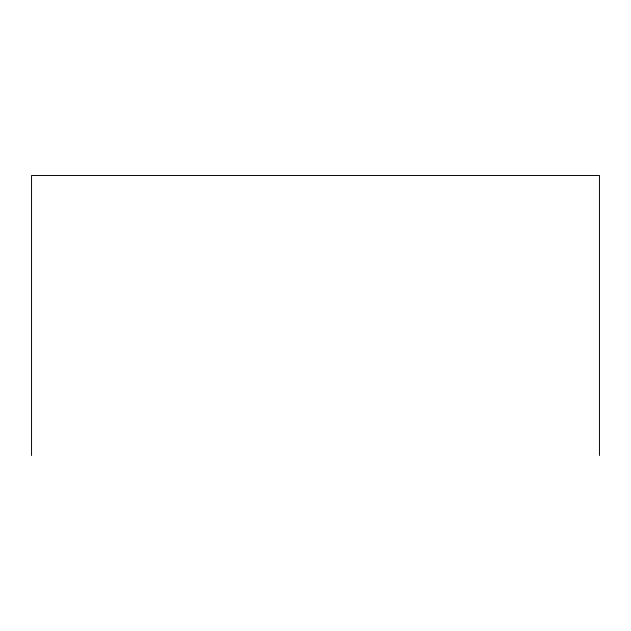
<?xml version="1.0" encoding="UTF-8"?>
<svg xmlns="http://www.w3.org/2000/svg" width="631" height="631" viewBox="0 0 631 631"><rect width="100%" height="100%" fill="white"/><g stroke="black" fill="none" stroke-linecap="round" stroke-linejoin="round"><path stroke-width="0.95" d="M599.45 455.519L599.45 175.481L31.55 175.481L31.55 455.519"/></g></svg>
